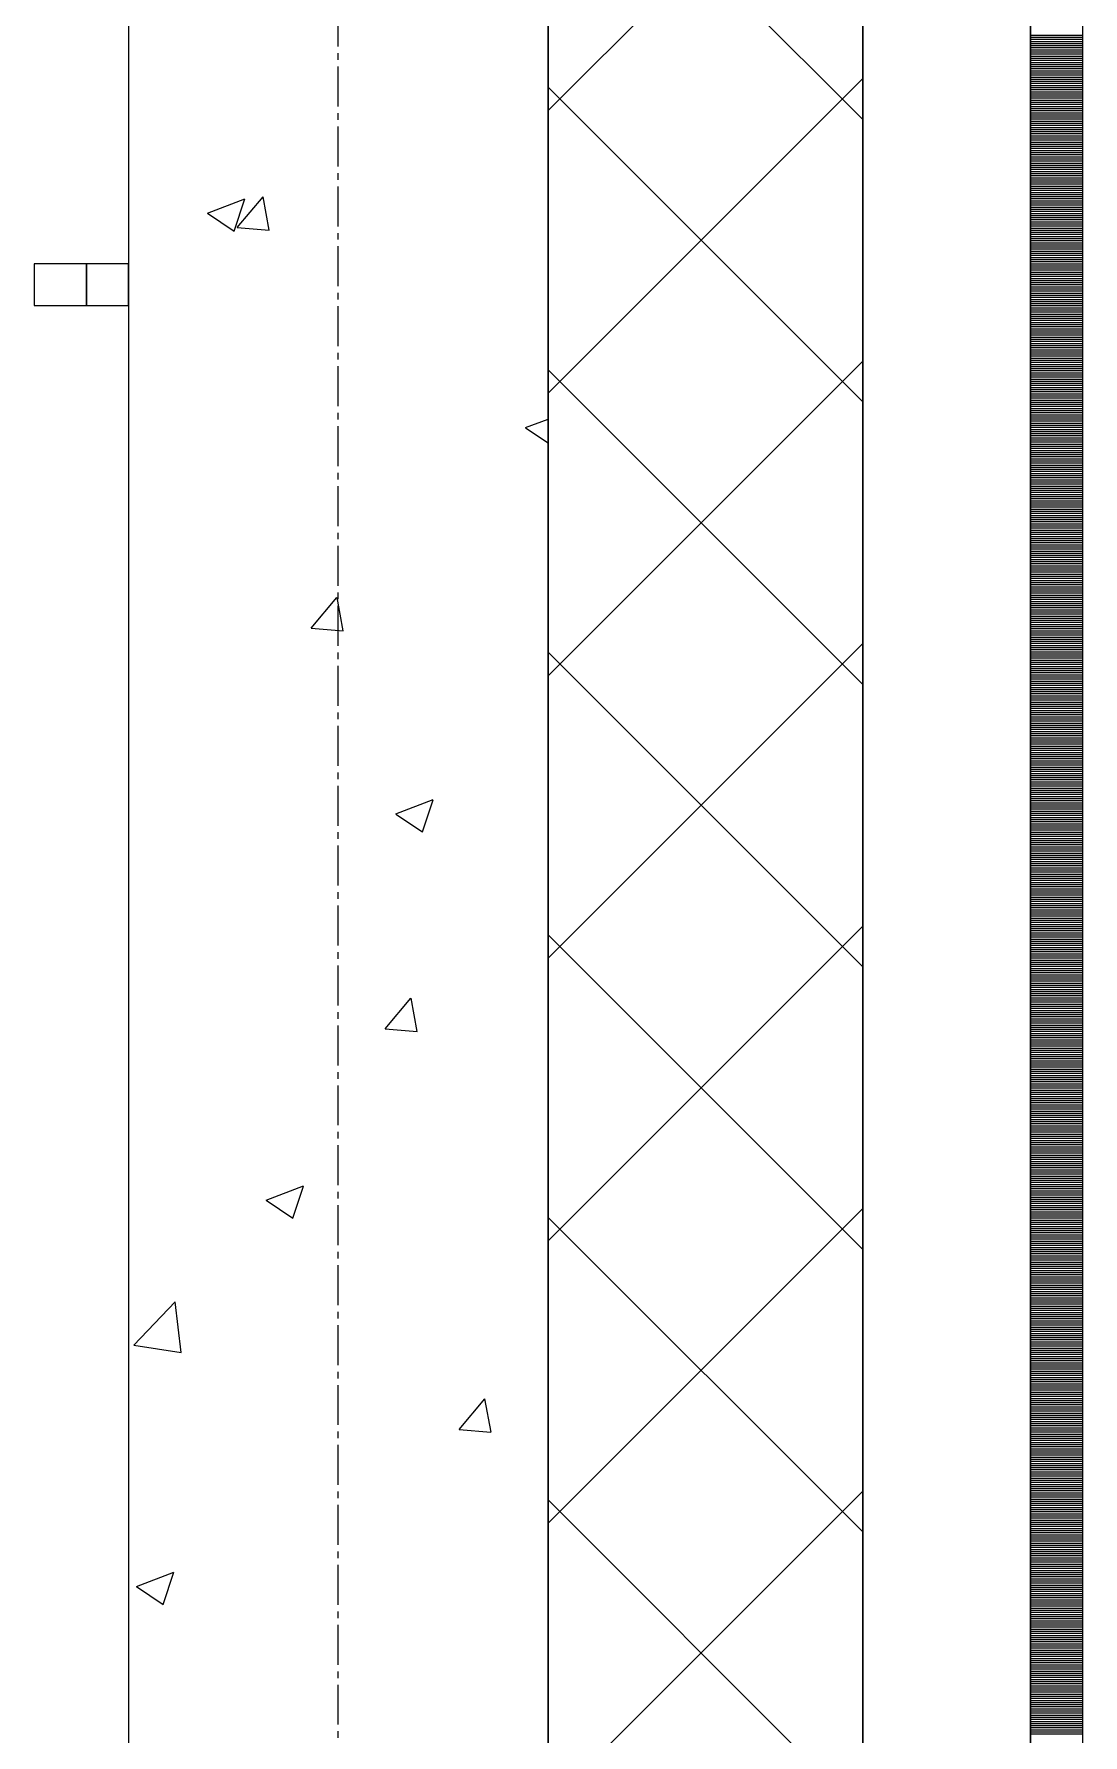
# Model space of a CAD drawing. Header units: millimetres. Extents: x -24360 to 609566, y -391049 to 148426.
# Drawn here: x 261500 to 262000, y -163111 to -162300 of the extents above; entities that cross this region are included whole.
import ezdxf

# ---------------------------------------------------------------- set-up
doc = ezdxf.new("R2010")
doc.units = ezdxf.units.MM
doc.linetypes.add('CENTER2', pattern=[28.575, 19.05, -3.175, 3.175, -3.175])
doc.layers.add('АР_Оси_РД_100', color=7, linetype='Continuous', lineweight=0, true_color=0x525252)
for name, color, linetype, lineweight in [('АР_Стены ГКЛ', 1, 'Continuous', 15), ('АР_Стены ПЕНОблок', 52, 'Continuous', 20), ('АР_Тонкая', 254, 'Continuous', 5), ('АР_Утеплитель', 31, 'Continuous', 0), ('АР_Штриховка', 8, 'Continuous', 0), ('Двери кабины', 252, 'Continuous', 0)]:
    doc.layers.add(name, color=color, linetype=linetype, lineweight=lineweight)

msp = doc.modelspace()

# ---------------------------------------------------------------- linework, layer by layer
at = {"layer": 'АР_Оси_РД_100', "linetype": 'CENTER2'}
for q in [(261645, -155721.321), (261645, -158150)]:
    msp.add_line((261645, -167650), q, dxfattribs=at)
at = {"layer": 'АР_Стены ГКЛ', "color": 18, "linetype": 'Continuous', "lineweight": 15, "true_color": 0x000000}
for p, q in [((261545, -162410), (261525, -162410)), ((261525, -162410), (261525, -162430)), ((261545, -162430), (261545, -162410)), ((261525, -162430), (261545, -162430))]:
    msp.add_line(p, q, dxfattribs=at)
at = {"layer": 'АР_Стены ПЕНОблок', "color": 18, "linetype": 'Continuous', "lineweight": 20, "true_color": 0x000000}
for p, q in [((261545, -158150), (261545, -168350)), ((261745, -168350), (261745, -158150))]:
    msp.add_line(p, q, dxfattribs=at)
at = {"layer": 'АР_Тонкая', "color": 18, "linetype": 'Continuous', "lineweight": 5, "true_color": 0x000000}
for p, q in [((261895, -158150), (261895, -168350)), ((261975, -168350), (261975, -158150)), ((261975, -158150), (261975, -168350)), ((262000, -168350), (262000, -158150))]:
    msp.add_line(p, q, dxfattribs=at)
at = {"layer": 'АР_Утеплитель', "color": 18, "linetype": 'Continuous', "lineweight": 0, "true_color": 0x000000}
for p, q in [((261745, -158150), (261745, -168350)), ((261895, -168350), (261895, -158150))]:
    msp.add_line(p, q, dxfattribs=at)
at = {"layer": 'АР_Штриховка', "color": 18, "linetype": 'Continuous', "lineweight": 0, "true_color": 0x000000}
for p, q in [((261745, -162337.036), (261895, -162187.036)), ((261895, -162341.179), (261745, -162191.179)), ((261975, -162301), (262000, -162301)), ((261975, -162302), (262000, -162302)), ((261975, -162303), (262000, -162303)), ((261975, -162304), (262000, -162304)), ((261975, -162305), (262000, -162305)), ((261975, -162306), (262000, -162306)), ((261975, -162307), (262000, -162307)), ((261975, -162308), (262000, -162308)), ((261975, -162309), (262000, -162309)), ((261975, -162310), (262000, -162310)), ((261975, -162311), (262000, -162311)), ((261975, -162312), (262000, -162312)), ((261975, -162313), (262000, -162313)), ((261975, -162314), (262000, -162314)), ((261975, -162315), (262000, -162315)), ((261975, -162316), (262000, -162316)), ((261975, -162317), (262000, -162317)), ((261975, -162318), (262000, -162318)), ((261975, -162319), (262000, -162319)), ((261975, -162320), (262000, -162320)), ((261975, -162321), (262000, -162321)), ((261745, -162471.74), (261895, -162321.74)), ((261895, -162475.883), (261745, -162325.883)), ((261975, -162322), (262000, -162322)), ((261975, -162323), (262000, -162323)), ((261975, -162324), (262000, -162324)), ((261975, -162325), (262000, -162325)), ((261975, -162326), (262000, -162326)), ((261975, -162327), (262000, -162327)), ((261975, -162328), (262000, -162328)), ((261975, -162329), (262000, -162329)), ((261975, -162330), (262000, -162330)), ((261975, -162331), (262000, -162331)), ((261975, -162332), (262000, -162332)), ((261975, -162333), (262000, -162333)), ((261975, -162334), (262000, -162334)), ((261975, -162335), (262000, -162335)), ((261975, -162336), (262000, -162336)), ((261975, -162337), (262000, -162337)), ((261975, -162338), (262000, -162338)), ((261975, -162339), (262000, -162339)), ((261975, -162340), (262000, -162340)), ((261975, -162341), (262000, -162341)), ((261975, -162342), (262000, -162342)), ((261975, -162343), (262000, -162343)), ((261975, -162344), (262000, -162344)), ((261975, -162345), (262000, -162345)), ((261975, -162346), (262000, -162346)), ((261975, -162347), (262000, -162347)), ((261975, -162348), (262000, -162348)), ((261975, -162349), (262000, -162349)), ((261975, -162350), (262000, -162350)), ((261975, -162351), (262000, -162351)), ((261975, -162352), (262000, -162352)), ((261975, -162353), (262000, -162353)), ((261975, -162354), (262000, -162354)), ((261975, -162355), (262000, -162355)), ((261975, -162356), (262000, -162356)), ((261975, -162357), (262000, -162357)), ((261975, -162358), (262000, -162358)), ((261975, -162359), (262000, -162359)), ((261975, -162360), (262000, -162360)), ((261975, -162361), (262000, -162361)), ((261975, -162362), (262000, -162362)), ((261975, -162363), (262000, -162363)), ((261975, -162364), (262000, -162364)), ((261975, -162365), (262000, -162365)), ((261975, -162366), (262000, -162366)), ((261975, -162367), (262000, -162367)), ((261975, -162368), (262000, -162368)), ((261975, -162369), (262000, -162369)), ((261975, -162370), (262000, -162370)), ((261596.901, -162392.677), (261609.146, -162378.084)), ((261612.163, -162393.992), (261609.226, -162378.071)), ((261975, -162371), (262000, -162371)), ((261975, -162372), (262000, -162372)), ((261975, -162373), (262000, -162373)), ((261975, -162374), (262000, -162374)), ((261975, -162375), (262000, -162375)), ((261975, -162376), (262000, -162376)), ((261975, -162377), (262000, -162377)), ((261975, -162378), (262000, -162378)), ((261582.694, -162385.939), (261595.329, -162394.461)), ((261582.715, -162385.894), (261600.5, -162379.067)), ((261595.334, -162394.463), (261600.484, -162379.114)), ((261975, -162379), (262000, -162379)), ((261975, -162380), (262000, -162380)), ((261975, -162381), (262000, -162381)), ((261975, -162382), (262000, -162382)), ((261975, -162383), (262000, -162383)), ((261975, -162384), (262000, -162384)), ((261975, -162385), (262000, -162385)), ((261975, -162386), (262000, -162386)), ((261596.901, -162392.679), (261612.083, -162394.007)), ((261975, -162387), (262000, -162387)), ((261975, -162388), (262000, -162388)), ((261975, -162389), (262000, -162389)), ((261975, -162390), (262000, -162390)), ((261975, -162391), (262000, -162391)), ((261975, -162392), (262000, -162392)), ((261975, -162393), (262000, -162393)), ((261975, -162394), (262000, -162394)), ((261975, -162395), (262000, -162395)), ((261975, -162396), (262000, -162396)), ((261975, -162397), (262000, -162397)), ((261975, -162398), (262000, -162398)), ((261975, -162399), (262000, -162399)), ((261975, -162400), (262000, -162400)), ((261975, -162401), (262000, -162401)), ((261975, -162402), (262000, -162402)), ((261975, -162403), (262000, -162403)), ((261975, -162404), (262000, -162404)), ((261975, -162405), (262000, -162405)), ((261975, -162406), (262000, -162406)), ((261975, -162407), (262000, -162407)), ((261975, -162408), (262000, -162408)), ((261975, -162409), (262000, -162409)), ((261975, -162410), (262000, -162410)), ((261975, -162411), (262000, -162411)), ((261975, -162412), (262000, -162412)), ((261975, -162413), (262000, -162413)), ((261975, -162414), (262000, -162414)), ((261975, -162415), (262000, -162415)), ((261975, -162416), (262000, -162416)), ((261975, -162417), (262000, -162417)), ((261975, -162418), (262000, -162418)), ((261975, -162419), (262000, -162419)), ((261975, -162420), (262000, -162420)), ((261975, -162421), (262000, -162421)), ((261975, -162422), (262000, -162422)), ((261975, -162423), (262000, -162423)), ((261975, -162424), (262000, -162424)), ((261975, -162425), (262000, -162425)), ((261975, -162426), (262000, -162426)), ((261975, -162427), (262000, -162427)), ((261975, -162428), (262000, -162428)), ((261975, -162429), (262000, -162429)), ((261975, -162430), (262000, -162430)), ((261975, -162431), (262000, -162431)), ((261975, -162432), (262000, -162432)), ((261975, -162433), (262000, -162433)), ((261975, -162434), (262000, -162434)), ((261975, -162435), (262000, -162435)), ((261975, -162436), (262000, -162436)), ((261975, -162437), (262000, -162437)), ((261975, -162438), (262000, -162438)), ((261975, -162439), (262000, -162439)), ((261975, -162440), (262000, -162440)), ((261975, -162441), (262000, -162441)), ((261975, -162442), (262000, -162442)), ((261975, -162443), (262000, -162443)), ((261975, -162444), (262000, -162444)), ((261975, -162445), (262000, -162445)), ((261975, -162446), (262000, -162446)), ((261975, -162447), (262000, -162447)), ((261975, -162448), (262000, -162448)), ((261975, -162449), (262000, -162449)), ((261975, -162450), (262000, -162450)), ((261975, -162451), (262000, -162451)), ((261745, -162606.443), (261895, -162456.443)), ((261975, -162452), (262000, -162452)), ((261975, -162453), (262000, -162453)), ((261975, -162454), (262000, -162454)), ((261975, -162455), (262000, -162455)), ((261975, -162456), (262000, -162456)), ((261975, -162457), (262000, -162457)), ((261975, -162458), (262000, -162458)), ((261975, -162459), (262000, -162459)), ((261895, -162610.587), (261745, -162460.587)), ((261975, -162460), (262000, -162460)), ((261975, -162461), (262000, -162461)), ((261975, -162462), (262000, -162462)), ((261975, -162463), (262000, -162463)), ((261975, -162464), (262000, -162464)), ((261975, -162465), (262000, -162465)), ((261975, -162466), (262000, -162466)), ((261975, -162467), (262000, -162467)), ((261975, -162468), (262000, -162468)), ((261975, -162469), (262000, -162469)), ((261975, -162470), (262000, -162470)), ((261975, -162471), (262000, -162471)), ((261975, -162472), (262000, -162472)), ((261975, -162473), (262000, -162473)), ((261975, -162474), (262000, -162474)), ((261975, -162475), (262000, -162475)), ((261975, -162476), (262000, -162476)), ((261975, -162477), (262000, -162477)), ((261975, -162478), (262000, -162478)), ((261975, -162479), (262000, -162479)), ((261975, -162480), (262000, -162480)), ((261975, -162481), (262000, -162481)), ((261975, -162482), (262000, -162482)), ((261975, -162483), (262000, -162483)), ((261734.309, -162488.205), (261745, -162495.416)), ((261734.33, -162488.159), (261745, -162484.063)), ((261975, -162484), (262000, -162484)), ((261975, -162485), (262000, -162485)), ((261975, -162486), (262000, -162486)), ((261975, -162487), (262000, -162487)), ((261975, -162488), (262000, -162488)), ((261975, -162489), (262000, -162489)), ((261975, -162490), (262000, -162490)), ((261975, -162491), (262000, -162491)), ((261975, -162492), (262000, -162492)), ((261975, -162493), (262000, -162493)), ((261975, -162494), (262000, -162494)), ((261975, -162495), (262000, -162495)), ((261975, -162496), (262000, -162496)), ((261975, -162497), (262000, -162497)), ((261975, -162498), (262000, -162498)), ((261975, -162499), (262000, -162499)), ((261975, -162500), (262000, -162500)), ((261975, -162501), (262000, -162501)), ((261975, -162502), (262000, -162502)), ((261975, -162503), (262000, -162503)), ((261975, -162504), (262000, -162504)), ((261975, -162505), (262000, -162505)), ((261975, -162506), (262000, -162506)), ((261975, -162507), (262000, -162507)), ((261975, -162508), (262000, -162508)), ((261975, -162509), (262000, -162509)), ((261975, -162510), (262000, -162510)), ((261975, -162511), (262000, -162511)), ((261975, -162512), (262000, -162512)), ((261975, -162513), (262000, -162513)), ((261975, -162514), (262000, -162514)), ((261975, -162515), (262000, -162515)), ((261975, -162516), (262000, -162516)), ((261975, -162517), (262000, -162517)), ((261975, -162518), (262000, -162518)), ((261975, -162519), (262000, -162519)), ((261975, -162520), (262000, -162520)), ((261975, -162521), (262000, -162521)), ((261975, -162522), (262000, -162522)), ((261975, -162523), (262000, -162523)), ((261975, -162524), (262000, -162524)), ((261975, -162525), (262000, -162525)), ((261975, -162526), (262000, -162526)), ((261975, -162527), (262000, -162527)), ((261975, -162528), (262000, -162528)), ((261975, -162529), (262000, -162529)), ((261975, -162530), (262000, -162530)), ((261975, -162531), (262000, -162531)), ((261975, -162532), (262000, -162532)), ((261975, -162533), (262000, -162533)), ((261975, -162534), (262000, -162534)), ((261975, -162535), (262000, -162535)), ((261975, -162536), (262000, -162536)), ((261975, -162537), (262000, -162537)), ((261975, -162538), (262000, -162538)), ((261975, -162539), (262000, -162539)), ((261975, -162540), (262000, -162540)), ((261975, -162541), (262000, -162541)), ((261975, -162542), (262000, -162542)), ((261975, -162543), (262000, -162543)), ((261975, -162544), (262000, -162544)), ((261975, -162545), (262000, -162545)), ((261975, -162546), (262000, -162546)), ((261975, -162547), (262000, -162547)), ((261975, -162548), (262000, -162548)), ((261975, -162549), (262000, -162549)), ((261975, -162550), (262000, -162550)), ((261975, -162551), (262000, -162551)), ((261975, -162552), (262000, -162552)), ((261975, -162553), (262000, -162553)), ((261975, -162554), (262000, -162554)), ((261975, -162555), (262000, -162555)), ((261975, -162556), (262000, -162556)), ((261975, -162557), (262000, -162557)), ((261975, -162558), (262000, -162558)), ((261975, -162559), (262000, -162559)), ((261975, -162560), (262000, -162560)), ((261975, -162561), (262000, -162561)), ((261975, -162562), (262000, -162562)), ((261975, -162563), (262000, -162563)), ((261975, -162564), (262000, -162564)), ((261632.144, -162583.734), (261644.389, -162569.141)), ((261647.405, -162585.049), (261644.469, -162569.128)), ((261975, -162565), (262000, -162565)), ((261975, -162566), (262000, -162566)), ((261975, -162567), (262000, -162567)), ((261975, -162568), (262000, -162568)), ((261975, -162569), (262000, -162569)), ((261975, -162570), (262000, -162570)), ((261975, -162571), (262000, -162571)), ((261975, -162572), (262000, -162572)), ((261975, -162573), (262000, -162573)), ((261975, -162574), (262000, -162574)), ((261975, -162575), (262000, -162575)), ((261975, -162576), (262000, -162576)), ((261975, -162577), (262000, -162577)), ((261975, -162578), (262000, -162578)), ((261975, -162579), (262000, -162579)), ((261975, -162580), (262000, -162580)), ((261975, -162581), (262000, -162581)), ((261632.144, -162583.735), (261647.326, -162585.064)), ((261975, -162582), (262000, -162582)), ((261975, -162583), (262000, -162583)), ((261975, -162584), (262000, -162584)), ((261975, -162585), (262000, -162585)), ((261975, -162586), (262000, -162586)), ((261975, -162587), (262000, -162587)), ((261975, -162588), (262000, -162588)), ((261975, -162589), (262000, -162589)), ((261745, -162741.147), (261895, -162591.147)), ((261895, -162745.291), (261745, -162595.291)), ((261975, -162590), (262000, -162590)), ((261975, -162591), (262000, -162591)), ((261975, -162592), (262000, -162592)), ((261975, -162593), (262000, -162593)), ((261975, -162594), (262000, -162594)), ((261975, -162595), (262000, -162595)), ((261975, -162596), (262000, -162596)), ((261975, -162597), (262000, -162597)), ((261975, -162598), (262000, -162598)), ((261975, -162599), (262000, -162599)), ((261975, -162600), (262000, -162600)), ((261975, -162601), (262000, -162601)), ((261975, -162602), (262000, -162602)), ((261975, -162603), (262000, -162603)), ((261975, -162604), (262000, -162604)), ((261975, -162605), (262000, -162605)), ((261975, -162606), (262000, -162606)), ((261975, -162607), (262000, -162607)), ((261975, -162608), (262000, -162608)), ((261975, -162609), (262000, -162609)), ((261975, -162610), (262000, -162610)), ((261975, -162611), (262000, -162611)), ((261975, -162612), (262000, -162612)), ((261975, -162613), (262000, -162613)), ((261975, -162614), (262000, -162614)), ((261975, -162615), (262000, -162615)), ((261975, -162616), (262000, -162616)), ((261975, -162617), (262000, -162617)), ((261975, -162618), (262000, -162618)), ((261975, -162619), (262000, -162619)), ((261975, -162620), (262000, -162620)), ((261975, -162621), (262000, -162621)), ((261975, -162622), (262000, -162622)), ((261975, -162623), (262000, -162623)), ((261975, -162624), (262000, -162624)), ((261975, -162625), (262000, -162625)), ((261975, -162626), (262000, -162626)), ((261975, -162627), (262000, -162627)), ((261975, -162628), (262000, -162628)), ((261975, -162629), (262000, -162629)), ((261975, -162630), (262000, -162630)), ((261975, -162631), (262000, -162631)), ((261975, -162632), (262000, -162632)), ((261975, -162633), (262000, -162633)), ((261975, -162634), (262000, -162634)), ((261975, -162635), (262000, -162635)), ((261975, -162636), (262000, -162636)), ((261975, -162637), (262000, -162637)), ((261975, -162638), (262000, -162638)), ((261975, -162639), (262000, -162639)), ((261975, -162640), (262000, -162640)), ((261975, -162641), (262000, -162641)), ((261975, -162642), (262000, -162642)), ((261975, -162643), (262000, -162643)), ((261975, -162644), (262000, -162644)), ((261975, -162645), (262000, -162645)), ((261975, -162646), (262000, -162646)), ((261975, -162647), (262000, -162647)), ((261975, -162648), (262000, -162648)), ((261975, -162649), (262000, -162649)), ((261975, -162650), (262000, -162650)), ((261975, -162651), (262000, -162651)), ((261975, -162652), (262000, -162652)), ((261975, -162653), (262000, -162653)), ((261975, -162654), (262000, -162654)), ((261975, -162655), (262000, -162655)), ((261975, -162656), (262000, -162656)), ((261975, -162657), (262000, -162657)), ((261975, -162658), (262000, -162658)), ((261975, -162659), (262000, -162659)), ((261975, -162660), (262000, -162660)), ((261975, -162661), (262000, -162661)), ((261975, -162662), (262000, -162662)), ((261672.527, -162672.347), (261690.312, -162665.52)), ((261685.146, -162680.916), (261690.296, -162665.567)), ((261975, -162663), (262000, -162663)), ((261975, -162664), (262000, -162664)), ((261975, -162665), (262000, -162665)), ((261975, -162666), (262000, -162666)), ((261975, -162667), (262000, -162667)), ((261975, -162668), (262000, -162668)), ((261975, -162669), (262000, -162669)), ((261975, -162670), (262000, -162670)), ((261672.507, -162672.393), (261685.141, -162680.915)), ((261975, -162671), (262000, -162671)), ((261975, -162672), (262000, -162672)), ((261975, -162673), (262000, -162673)), ((261975, -162674), (262000, -162674)), ((261975, -162675), (262000, -162675)), ((261975, -162676), (262000, -162676)), ((261975, -162677), (262000, -162677)), ((261975, -162678), (262000, -162678)), ((261975, -162679), (262000, -162679)), ((261975, -162680), (262000, -162680)), ((261975, -162681), (262000, -162681)), ((261975, -162682), (262000, -162682)), ((261975, -162683), (262000, -162683)), ((261975, -162684), (262000, -162684)), ((261975, -162685), (262000, -162685)), ((261975, -162686), (262000, -162686)), ((261975, -162687), (262000, -162687)), ((261975, -162688), (262000, -162688)), ((261975, -162689), (262000, -162689)), ((261975, -162690), (262000, -162690)), ((261975, -162691), (262000, -162691)), ((261975, -162692), (262000, -162692)), ((261975, -162693), (262000, -162693)), ((261975, -162694), (262000, -162694)), ((261975, -162695), (262000, -162695)), ((261975, -162696), (262000, -162696)), ((261975, -162697), (262000, -162697)), ((261975, -162698), (262000, -162698)), ((261975, -162699), (262000, -162699)), ((261975, -162700), (262000, -162700)), ((261975, -162701), (262000, -162701)), ((261975, -162702), (262000, -162702)), ((261975, -162703), (262000, -162703)), ((261975, -162704), (262000, -162704)), ((261975, -162705), (262000, -162705)), ((261975, -162706), (262000, -162706)), ((261975, -162707), (262000, -162707)), ((261975, -162708), (262000, -162708)), ((261975, -162709), (262000, -162709)), ((261975, -162710), (262000, -162710)), ((261975, -162711), (262000, -162711)), ((261975, -162712), (262000, -162712)), ((261975, -162713), (262000, -162713)), ((261975, -162714), (262000, -162714)), ((261975, -162715), (262000, -162715)), ((261975, -162716), (262000, -162716)), ((261975, -162717), (262000, -162717)), ((261975, -162718), (262000, -162718)), ((261975, -162719), (262000, -162719)), ((261745, -162875.851), (261895, -162725.851)), ((261975, -162720), (262000, -162720)), ((261975, -162721), (262000, -162721)), ((261975, -162722), (262000, -162722)), ((261975, -162723), (262000, -162723)), ((261975, -162724), (262000, -162724)), ((261975, -162725), (262000, -162725)), ((261975, -162726), (262000, -162726)), ((261975, -162727), (262000, -162727)), ((261895, -162879.995), (261745, -162729.995)), ((261975, -162728), (262000, -162728)), ((261975, -162729), (262000, -162729)), ((261975, -162730), (262000, -162730)), ((261975, -162731), (262000, -162731)), ((261975, -162732), (262000, -162732)), ((261975, -162733), (262000, -162733)), ((261975, -162734), (262000, -162734)), ((261975, -162735), (262000, -162735)), ((261975, -162736), (262000, -162736)), ((261975, -162737), (262000, -162737)), ((261975, -162738), (262000, -162738)), ((261975, -162739), (262000, -162739)), ((261975, -162740), (262000, -162740)), ((261975, -162741), (262000, -162741)), ((261975, -162742), (262000, -162742)), ((261975, -162743), (262000, -162743)), ((261975, -162744), (262000, -162744)), ((261975, -162745), (262000, -162745)), ((261975, -162746), (262000, -162746)), ((261975, -162747), (262000, -162747)), ((261975, -162748), (262000, -162748)), ((261975, -162749), (262000, -162749)), ((261975, -162750), (262000, -162750)), ((261975, -162751), (262000, -162751)), ((261975, -162752), (262000, -162752)), ((261975, -162753), (262000, -162753)), ((261975, -162754), (262000, -162754)), ((261975, -162755), (262000, -162755)), ((261975, -162756), (262000, -162756)), ((261975, -162757), (262000, -162757)), ((261975, -162758), (262000, -162758)), ((261975, -162759), (262000, -162759)), ((261667.387, -162774.791), (261679.633, -162760.198)), ((261682.648, -162776.106), (261679.711, -162760.185)), ((261975, -162760), (262000, -162760)), ((261975, -162761), (262000, -162761)), ((261975, -162762), (262000, -162762)), ((261975, -162763), (262000, -162763)), ((261975, -162764), (262000, -162764)), ((261975, -162765), (262000, -162765)), ((261975, -162766), (262000, -162766)), ((261975, -162767), (262000, -162767)), ((261667.387, -162774.792), (261682.569, -162776.121)), ((261975, -162768), (262000, -162768)), ((261975, -162769), (262000, -162769)), ((261975, -162770), (262000, -162770)), ((261975, -162771), (262000, -162771)), ((261975, -162772), (262000, -162772)), ((261975, -162773), (262000, -162773)), ((261975, -162774), (262000, -162774)), ((261975, -162775), (262000, -162775)), ((261975, -162776), (262000, -162776)), ((261975, -162777), (262000, -162777)), ((261975, -162778), (262000, -162778)), ((261975, -162779), (262000, -162779)), ((261975, -162780), (262000, -162780)), ((261975, -162781), (262000, -162781)), ((261975, -162782), (262000, -162782)), ((261975, -162783), (262000, -162783)), ((261975, -162784), (262000, -162784)), ((261975, -162785), (262000, -162785)), ((261975, -162786), (262000, -162786)), ((261975, -162787), (262000, -162787)), ((261975, -162788), (262000, -162788)), ((261975, -162789), (262000, -162789)), ((261975, -162790), (262000, -162790)), ((261975, -162791), (262000, -162791)), ((261975, -162792), (262000, -162792)), ((261975, -162793), (262000, -162793)), ((261975, -162794), (262000, -162794)), ((261975, -162795), (262000, -162795)), ((261975, -162796), (262000, -162796)), ((261975, -162797), (262000, -162797)), ((261975, -162798), (262000, -162798)), ((261975, -162799), (262000, -162799)), ((261975, -162800), (262000, -162800)), ((261975, -162801), (262000, -162801)), ((261975, -162802), (262000, -162802)), ((261975, -162803), (262000, -162803)), ((261975, -162804), (262000, -162804)), ((261975, -162805), (262000, -162805)), ((261975, -162806), (262000, -162806)), ((261975, -162807), (262000, -162807)), ((261975, -162808), (262000, -162808)), ((261975, -162809), (262000, -162809)), ((261975, -162810), (262000, -162810)), ((261975, -162811), (262000, -162811)), ((261975, -162812), (262000, -162812)), ((261975, -162813), (262000, -162813)), ((261975, -162814), (262000, -162814)), ((261975, -162815), (262000, -162815)), ((261975, -162816), (262000, -162816)), ((261975, -162817), (262000, -162817)), ((261975, -162818), (262000, -162818)), ((261975, -162819), (262000, -162819)), ((261975, -162820), (262000, -162820)), ((261975, -162821), (262000, -162821)), ((261975, -162822), (262000, -162822)), ((261975, -162823), (262000, -162823)), ((261975, -162824), (262000, -162824)), ((261975, -162825), (262000, -162825)), ((261975, -162826), (262000, -162826)), ((261975, -162827), (262000, -162827)), ((261975, -162828), (262000, -162828)), ((261975, -162829), (262000, -162829)), ((261975, -162830), (262000, -162830)), ((261975, -162831), (262000, -162831)), ((261975, -162832), (262000, -162832)), ((261975, -162833), (262000, -162833)), ((261975, -162834), (262000, -162834)), ((261975, -162835), (262000, -162835)), ((261975, -162836), (262000, -162836)), ((261975, -162837), (262000, -162837)), ((261975, -162838), (262000, -162838)), ((261975, -162839), (262000, -162839)), ((261975, -162840), (262000, -162840)), ((261975, -162841), (262000, -162841)), ((261975, -162842), (262000, -162842)), ((261975, -162843), (262000, -162843)), ((261975, -162844), (262000, -162844)), ((261975, -162845), (262000, -162845)), ((261975, -162846), (262000, -162846)), ((261975, -162847), (262000, -162847)), ((261975, -162848), (262000, -162848)), ((261610.705, -162856.58), (261623.339, -162865.103)), ((261610.725, -162856.535), (261628.51, -162849.708)), ((261623.344, -162865.104), (261628.494, -162849.755)), ((261975, -162849), (262000, -162849)), ((261975, -162850), (262000, -162850)), ((261975, -162851), (262000, -162851)), ((261975, -162852), (262000, -162852)), ((261975, -162853), (262000, -162853)), ((261975, -162854), (262000, -162854)), ((261975, -162855), (262000, -162855)), ((261975, -162856), (262000, -162856)), ((261745, -163010.555), (261895, -162860.555)), ((261895, -163014.699), (261745, -162864.699)), ((261975, -162857), (262000, -162857)), ((261975, -162858), (262000, -162858)), ((261975, -162859), (262000, -162859)), ((261975, -162860), (262000, -162860)), ((261975, -162861), (262000, -162861)), ((261975, -162862), (262000, -162862)), ((261975, -162863), (262000, -162863)), ((261975, -162864), (262000, -162864)), ((261975, -162865), (262000, -162865)), ((261975, -162866), (262000, -162866)), ((261975, -162867), (262000, -162867)), ((261975, -162868), (262000, -162868)), ((261975, -162869), (262000, -162869)), ((261975, -162870), (262000, -162870)), ((261975, -162871), (262000, -162871)), ((261975, -162872), (262000, -162872)), ((261975, -162873), (262000, -162873)), ((261975, -162874), (262000, -162874)), ((261975, -162875), (262000, -162875)), ((261975, -162876), (262000, -162876)), ((261975, -162877), (262000, -162877)), ((261975, -162878), (262000, -162878)), ((261975, -162879), (262000, -162879)), ((261975, -162880), (262000, -162880)), ((261975, -162881), (262000, -162881)), ((261975, -162882), (262000, -162882)), ((261975, -162883), (262000, -162883)), ((261975, -162884), (262000, -162884)), ((261975, -162885), (262000, -162885)), ((261975, -162886), (262000, -162886)), ((261975, -162887), (262000, -162887)), ((261975, -162888), (262000, -162888)), ((261975, -162889), (262000, -162889)), ((261975, -162890), (262000, -162890)), ((261975, -162891), (262000, -162891)), ((261975, -162892), (262000, -162892)), ((261975, -162893), (262000, -162893)), ((261975, -162894), (262000, -162894)), ((261975, -162895), (262000, -162895)), ((261975, -162896), (262000, -162896)), ((261975, -162897), (262000, -162897)), ((261547.499, -162925.589), (261567.282, -162904.97)), ((261570.111, -162929.09), (261567.305, -162904.968)), ((261975, -162898), (262000, -162898)), ((261975, -162899), (262000, -162899)), ((261975, -162900), (262000, -162900)), ((261975, -162901), (262000, -162901)), ((261975, -162902), (262000, -162902)), ((261975, -162903), (262000, -162903)), ((261975, -162904), (262000, -162904)), ((261975, -162905), (262000, -162905)), ((261975, -162906), (262000, -162906)), ((261975, -162907), (262000, -162907)), ((261975, -162908), (262000, -162908)), ((261975, -162909), (262000, -162909)), ((261975, -162910), (262000, -162910)), ((261975, -162911), (262000, -162911)), ((261975, -162912), (262000, -162912)), ((261975, -162913), (262000, -162913)), ((261975, -162914), (262000, -162914)), ((261975, -162915), (262000, -162915)), ((261975, -162916), (262000, -162916)), ((261975, -162917), (262000, -162917)), ((261975, -162918), (262000, -162918)), ((261975, -162919), (262000, -162919)), ((261975, -162920), (262000, -162920)), ((261975, -162921), (262000, -162921)), ((261547.515, -162925.624), (261570.105, -162929.128)), ((261975, -162922), (262000, -162922)), ((261975, -162923), (262000, -162923)), ((261975, -162924), (262000, -162924)), ((261975, -162925), (262000, -162925)), ((261975, -162926), (262000, -162926)), ((261975, -162927), (262000, -162927)), ((261975, -162928), (262000, -162928)), ((261975, -162929), (262000, -162929)), ((261975, -162930), (262000, -162930)), ((261975, -162931), (262000, -162931)), ((261975, -162932), (262000, -162932)), ((261975, -162933), (262000, -162933)), ((261975, -162934), (262000, -162934)), ((261975, -162935), (262000, -162935)), ((261975, -162936), (262000, -162936)), ((261975, -162937), (262000, -162937)), ((261975, -162938), (262000, -162938)), ((261975, -162939), (262000, -162939)), ((261975, -162940), (262000, -162940)), ((261975, -162941), (262000, -162941)), ((261975, -162942), (262000, -162942)), ((261975, -162943), (262000, -162943)), ((261975, -162944), (262000, -162944)), ((261975, -162945), (262000, -162945)), ((261975, -162946), (262000, -162946)), ((261702.631, -162965.848), (261714.876, -162951.255)), ((261717.891, -162967.163), (261714.954, -162951.242)), ((261975, -162947), (262000, -162947)), ((261975, -162948), (262000, -162948)), ((261975, -162949), (262000, -162949)), ((261975, -162950), (262000, -162950)), ((261975, -162951), (262000, -162951)), ((261975, -162952), (262000, -162952)), ((261975, -162953), (262000, -162953)), ((261975, -162954), (262000, -162954)), ((261975, -162955), (262000, -162955)), ((261975, -162956), (262000, -162956)), ((261975, -162957), (262000, -162957)), ((261975, -162958), (262000, -162958)), ((261975, -162959), (262000, -162959)), ((261975, -162960), (262000, -162960)), ((261975, -162961), (262000, -162961)), ((261975, -162962), (262000, -162962)), ((261702.631, -162965.849), (261717.813, -162967.177)), ((261975, -162963), (262000, -162963)), ((261975, -162964), (262000, -162964)), ((261975, -162965), (262000, -162965)), ((261975, -162966), (262000, -162966)), ((261975, -162967), (262000, -162967)), ((261975, -162968), (262000, -162968)), ((261975, -162969), (262000, -162969)), ((261975, -162970), (262000, -162970)), ((261975, -162971), (262000, -162971)), ((261975, -162972), (262000, -162972)), ((261975, -162973), (262000, -162973)), ((261975, -162974), (262000, -162974)), ((261975, -162975), (262000, -162975)), ((261975, -162976), (262000, -162976)), ((261975, -162977), (262000, -162977)), ((261975, -162978), (262000, -162978)), ((261975, -162979), (262000, -162979)), ((261975, -162980), (262000, -162980)), ((261975, -162981), (262000, -162981)), ((261975, -162982), (262000, -162982)), ((261975, -162983), (262000, -162983)), ((261975, -162984), (262000, -162984)), ((261975, -162985), (262000, -162985)), ((261975, -162986), (262000, -162986)), ((261975, -162987), (262000, -162987)), ((261975, -162988), (262000, -162988)), ((261975, -162989), (262000, -162989)), ((261975, -162990), (262000, -162990)), ((261975, -162991), (262000, -162991)), ((261975, -162992), (262000, -162992)), ((261975, -162993), (262000, -162993)), ((261975, -162994), (262000, -162994)), ((261745, -163145.259), (261895, -162995.259)), ((261895, -163149.402), (261745, -162999.402)), ((261975, -162995), (262000, -162995)), ((261975, -162996), (262000, -162996)), ((261975, -162997), (262000, -162997)), ((261975, -162998), (262000, -162998)), ((261975, -162999), (262000, -162999)), ((261975, -163000), (262000, -163000)), ((261975, -163001), (262000, -163001)), ((261975, -163002), (262000, -163002)), ((261975, -163003), (262000, -163003)), ((261975, -163004), (262000, -163004)), ((261975, -163005), (262000, -163005)), ((261975, -163006), (262000, -163006)), ((261975, -163007), (262000, -163007)), ((261975, -163008), (262000, -163008)), ((261975, -163009), (262000, -163009)), ((261975, -163010), (262000, -163010)), ((261975, -163011), (262000, -163011)), ((261975, -163012), (262000, -163012)), ((261975, -163013), (262000, -163013)), ((261975, -163014), (262000, -163014)), ((261975, -163015), (262000, -163015)), ((261975, -163016), (262000, -163016)), ((261975, -163017), (262000, -163017)), ((261975, -163018), (262000, -163018)), ((261975, -163019), (262000, -163019)), ((261975, -163020), (262000, -163020)), ((261975, -163021), (262000, -163021)), ((261975, -163022), (262000, -163022)), ((261975, -163023), (262000, -163023)), ((261975, -163024), (262000, -163024)), ((261975, -163025), (262000, -163025)), ((261975, -163026), (262000, -163026)), ((261975, -163027), (262000, -163027)), ((261548.923, -163040.723), (261566.708, -163033.896)), ((261561.542, -163049.292), (261566.692, -163033.943)), ((261975, -163028), (262000, -163028)), ((261975, -163029), (262000, -163029)), ((261975, -163030), (262000, -163030)), ((261975, -163031), (262000, -163031)), ((261975, -163032), (262000, -163032)), ((261975, -163033), (262000, -163033)), ((261975, -163034), (262000, -163034)), ((261975, -163035), (262000, -163035)), ((261548.903, -163040.768), (261561.537, -163049.291)), ((261975, -163036), (262000, -163036)), ((261975, -163037), (262000, -163037)), ((261975, -163038), (262000, -163038)), ((261975, -163039), (262000, -163039)), ((261975, -163040), (262000, -163040)), ((261975, -163041), (262000, -163041)), ((261975, -163042), (262000, -163042)), ((261975, -163043), (262000, -163043)), ((261975, -163044), (262000, -163044)), ((261975, -163045), (262000, -163045)), ((261975, -163046), (262000, -163046)), ((261975, -163047), (262000, -163047)), ((261975, -163048), (262000, -163048)), ((261975, -163049), (262000, -163049)), ((261975, -163050), (262000, -163050)), ((261975, -163051), (262000, -163051)), ((261975, -163052), (262000, -163052)), ((261975, -163053), (262000, -163053)), ((261975, -163054), (262000, -163054)), ((261975, -163055), (262000, -163055)), ((261975, -163056), (262000, -163056)), ((261975, -163057), (262000, -163057)), ((261975, -163058), (262000, -163058)), ((261975, -163059), (262000, -163059)), ((261975, -163060), (262000, -163060)), ((261975, -163061), (262000, -163061)), ((261975, -163062), (262000, -163062)), ((261975, -163063), (262000, -163063)), ((261975, -163064), (262000, -163064)), ((261975, -163065), (262000, -163065)), ((261975, -163066), (262000, -163066)), ((261975, -163067), (262000, -163067)), ((261975, -163068), (262000, -163068)), ((261975, -163069), (262000, -163069)), ((261975, -163070), (262000, -163070)), ((261975, -163071), (262000, -163071)), ((261975, -163072), (262000, -163072)), ((261975, -163073), (262000, -163073)), ((261975, -163074), (262000, -163074)), ((261975, -163075), (262000, -163075)), ((261975, -163076), (262000, -163076)), ((261975, -163077), (262000, -163077)), ((261975, -163078), (262000, -163078)), ((261975, -163079), (262000, -163079)), ((261975, -163080), (262000, -163080)), ((261975, -163081), (262000, -163081)), ((261975, -163082), (262000, -163082)), ((261975, -163083), (262000, -163083)), ((261975, -163084), (262000, -163084)), ((261975, -163085), (262000, -163085)), ((261975, -163086), (262000, -163086)), ((261975, -163087), (262000, -163087)), ((261975, -163088), (262000, -163088)), ((261975, -163089), (262000, -163089)), ((261975, -163090), (262000, -163090)), ((261975, -163091), (262000, -163091)), ((261975, -163092), (262000, -163092)), ((261975, -163093), (262000, -163093)), ((261975, -163094), (262000, -163094)), ((261975, -163095), (262000, -163095)), ((261975, -163096), (262000, -163096)), ((261975, -163097), (262000, -163097)), ((261975, -163098), (262000, -163098)), ((261975, -163099), (262000, -163099)), ((261975, -163100), (262000, -163100)), ((261975, -163101), (262000, -163101)), ((261975, -163102), (262000, -163102)), ((261975, -163103), (262000, -163103)), ((261975, -163104), (262000, -163104)), ((261975, -163105), (262000, -163105)), ((261975, -163106), (262000, -163106)), ((261975, -163107), (262000, -163107)), ((261975, -163108), (262000, -163108)), ((261975, -163109), (262000, -163109)), ((261975, -163110), (262000, -163110)), ((261975, -163111), (262000, -163111))]:
    msp.add_line(p, q, dxfattribs=at)
at = {"layer": 'Двери кабины', "color": 18, "linetype": 'Continuous', "lineweight": 0, "true_color": 0x000000}
msp.add_lwpolyline([(261500, -162430), (261525, -162430), (261525, -162410), (261500, -162410)], close=True, dxfattribs=at)

doc.saveas('drawing.dxf')
